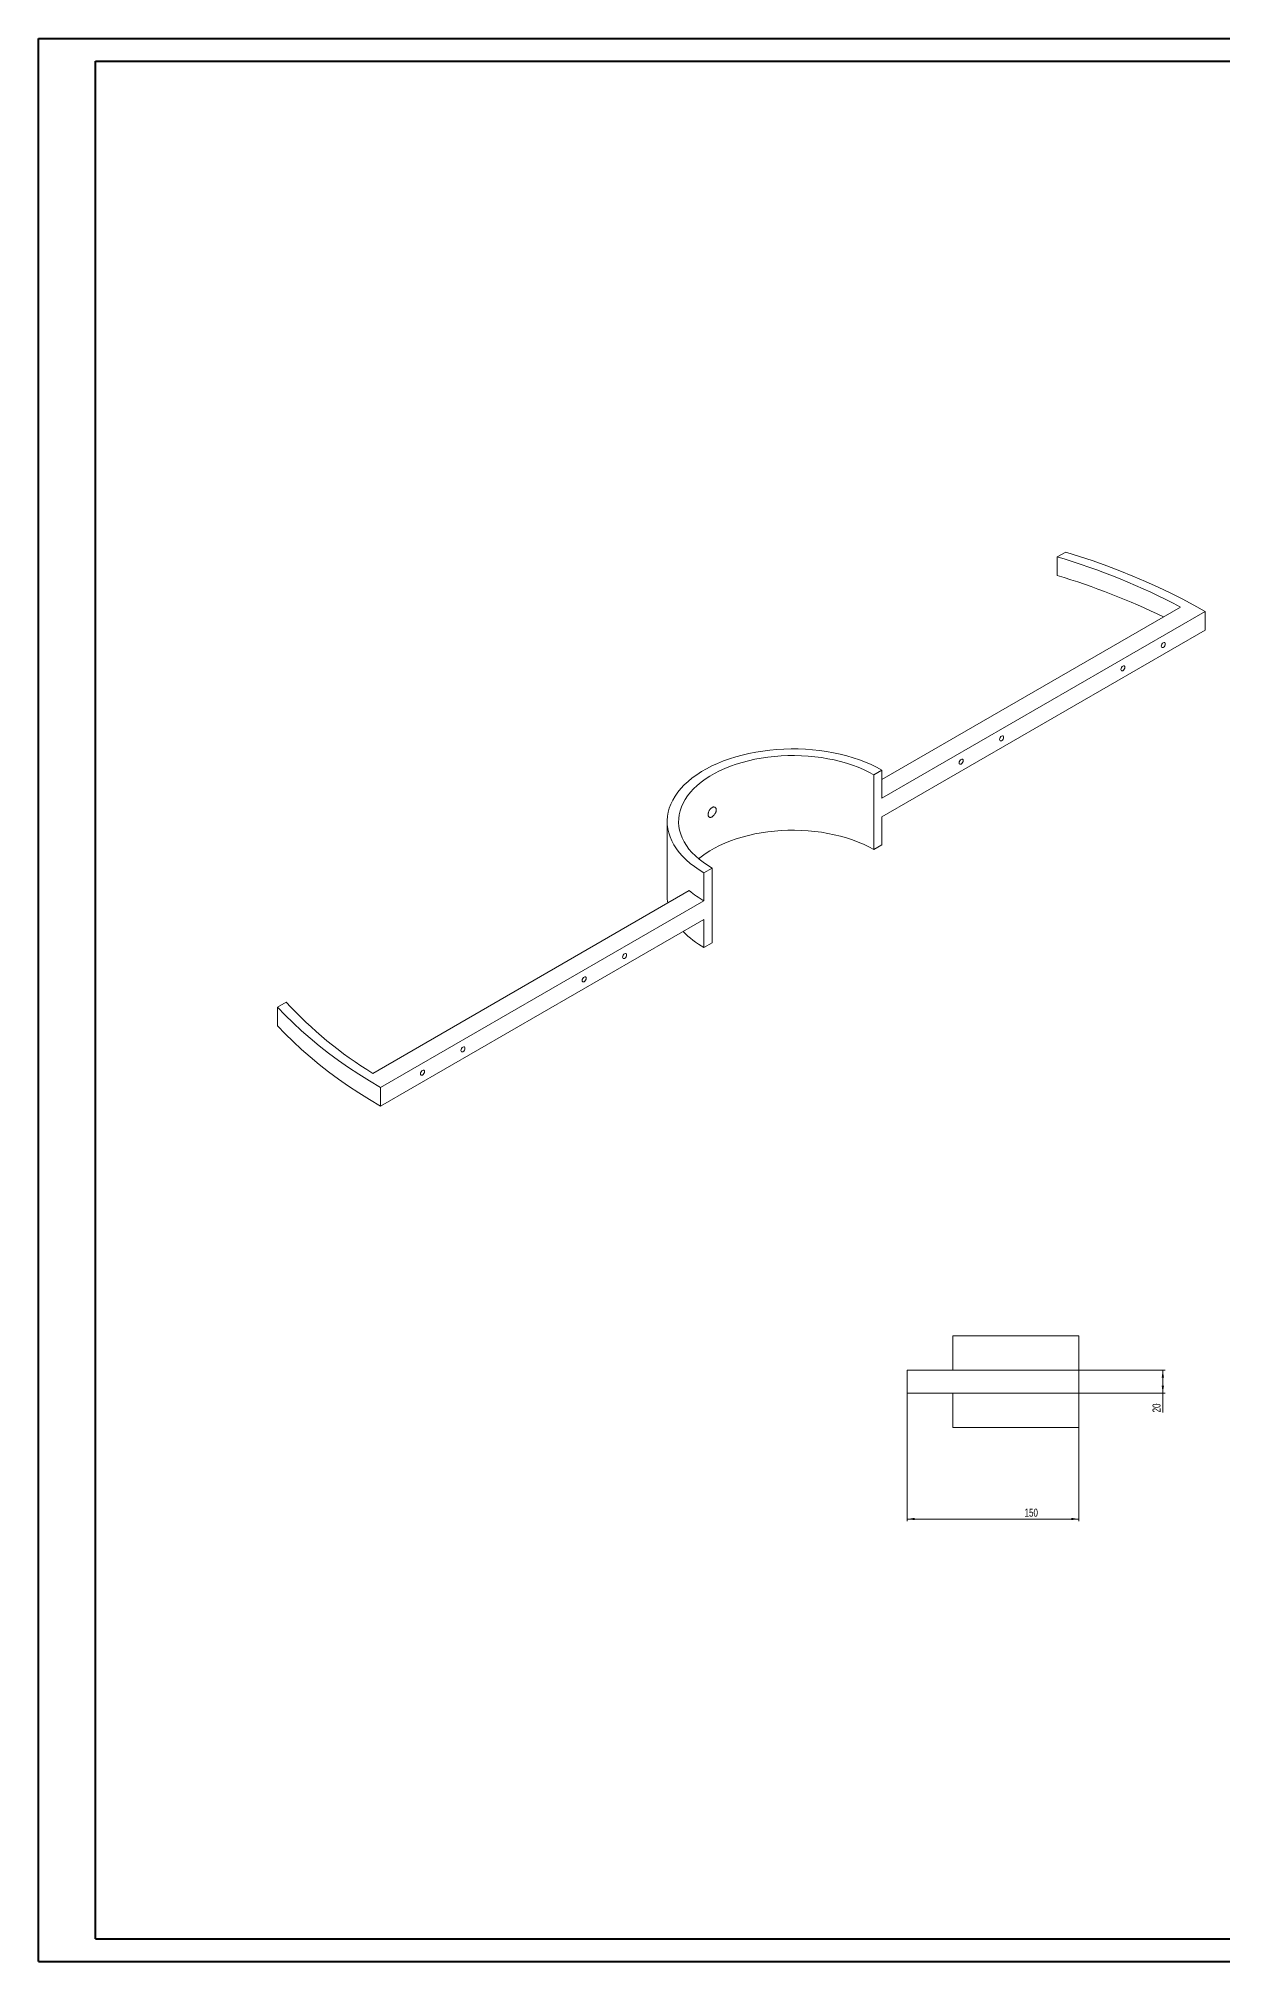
# Model space of a CAD drawing. Header units: millimetres. Extents: x 0 to 1189, y 0 to 841.
# Drawn here: x 0 to 518, y 0 to 841 of the extents above; entities that cross this region are included whole.
import ezdxf

# ---------------------------------------------------------------- set-up
doc = ezdxf.new("R2010")
doc.units = ezdxf.units.MM
doc.styles.add('SLDTEXTSTYLE0', font='TXT', dxfattribs={"width": 0.75})
doc.dimstyles.new('SLDDIMSTYLE0', dxfattribs={"dimtxt": 3.5, "dimasz": 3.302, "dimexe": 0, "dimexo": 0.0625, "dimgap": 0.875, "dimtad": 1, "dimlfac": 2, "dimrnd": 1e-09, "dimzin": 12, "dimdsep": 46, "dimtxsty": 'SLDTEXTSTYLE0', "dimsah": 1, "dimcen": 0.09, "dimadec": 0, "dimazin": 3, "dimtfac": 1, "dimtofl": 0, "dimtmove": 0, "dimatfit": 3, "dimfxl": 1, "dimfrac": 2, "dimtolj": 1, "dimtzin": 12, "dimarcsym": 0})

# ---------------------------------------------------------------- blocks, each defined once
blk = doc.blocks.new('_D_28')
at = {"color": 7, "linetype": 'Continuous', "lineweight": 0}
for p, q in [((381.01, 258.81), (492.79, 258.81)), ((491.79, 258.81), (491.79, 248.81)), ((381.01, 248.81), (492.79, 248.81)), ((491.79, 248.81), (491.79, 240.36))]:
    blk.add_line(p, q, dxfattribs=at)
for points in [[(491.79, 258.81), (491.28, 255.51), (492.3, 255.51)], [(491.79, 248.81), (492.3, 252.11), (491.28, 252.11)]]:
    blk.add_solid(points, dxfattribs=at)
at = {"color": 7, "linetype": 'Continuous', "lineweight": 0, "insert": (487.28, 240.36, 238.43), "char_height": 3.5, "attachment_point": 1, "rotation": 90, "style": 'SLDTEXTSTYLE0'}
blk.add_mtext('20', dxfattribs=at)
blk = doc.blocks.new('_D_29')
at = {"color": 7, "linetype": 'Continuous', "lineweight": 0}
for p, q in [((380.01, 257.81), (380.01, 192.74)), ((455.01, 257.81), (455.01, 192.74)), ((380.01, 193.74), (455.01, 193.74))]:
    blk.add_line(p, q, dxfattribs=at)
for points in [[(380.01, 193.74), (383.31, 193.23), (383.31, 194.25)], [(455.01, 193.74), (451.71, 194.25), (451.71, 193.23)]]:
    blk.add_solid(points, dxfattribs=at)
at = {"color": 7, "linetype": 'Continuous', "lineweight": 0, "insert": (431.31, 198.25, 238.53), "char_height": 3.5, "attachment_point": 1, "style": 'SLDTEXTSTYLE0'}
blk.add_mtext('150', dxfattribs=at)

msp = doc.modelspace()

# ---------------------------------------------------------------- linework, layer by layer
at = {"color": 7, "linetype": 'Continuous', "lineweight": 40}
for p, q in [((0.0788, 0.2148), (0.0788, 841.2148)), ((0.0788, 841.2148), (1189.0788, 841.2148)), ((25.0788, 10.2148), (25.0788, 831.2148)), ((25.0788, 831.2148), (1179.0788, 831.2148)), ((25.0788, 10.2148), (1179.0788, 10.2148)), ((0.0788, 0.2148), (1189.0788, 0.2148))]:
    msp.add_line(p, q, dxfattribs=at)
at = {"color": 7, "linetype": 'Continuous', "lineweight": 15}
for p, q in [((445.6183, 614.4906), (449.3209, 616.6281)), ((445.6183, 606.3252), (445.6183, 614.4906)), ((499.5812, 592.5762), (368.9079, 517.1402)), ((510.3293, 590.6169), (368.9079, 508.9761)), ((510.3293, 582.4515), (510.3293, 590.6169)), ((510.3293, 582.4515), (368.9079, 500.8107)), ((365.3724, 519.1832), (368.9079, 521.2242)), ((365.3724, 519.1832), (365.3724, 486.5215)), ((368.9079, 521.2242), (368.9079, 508.9761)), ((275.0171, 498.773), (275.0171, 466.1113)), ((368.9079, 500.8107), (368.9079, 488.5626)), ((365.3724, 486.5215), (368.9079, 488.5626)), ((291.1262, 476.3217), (294.6617, 478.3628)), ((291.1262, 476.3217), (291.1262, 464.0736)), ((294.6617, 478.3628), (294.6617, 445.7011)), ((146.3108, 388.6376), (284.7034, 468.5299)), ((149.7048, 382.4328), (291.1262, 464.0736)), ((149.7048, 374.2674), (291.1262, 455.9082)), ((291.1262, 455.9082), (291.1262, 443.6601)), ((291.1262, 443.6601), (294.6617, 445.7011)), ((104.6472, 417.6522), (108.3498, 419.7897)), ((104.6472, 409.4868), (104.6472, 417.6522)), ((149.7048, 374.2674), (149.7048, 382.4328)), ((400.0122, 273.8122), (400.0122, 258.8122)), ((400.0122, 273.8122), (455.0122, 273.8122)), ((455.0122, 273.8122), (455.0122, 258.8122)), ((380.0122, 248.8122), (380.0122, 258.8122)), ((455.0122, 258.8122), (380.0122, 258.8122)), ((455.0122, 248.8122), (455.0122, 258.8122)), ((455.0122, 248.8122), (380.0122, 248.8122)), ((400.0122, 248.8122), (400.0122, 233.8122)), ((455.0122, 248.8122), (455.0122, 233.8122)), ((400.0122, 233.8122), (455.0122, 233.8122))]:
    msp.add_line(p, q, dxfattribs=at)
at = {"color": 7, "linetype": 'Continuous', "lineweight": 15, "flags": 128}
for points in [[(510.3293, 590.6169), (505.37, 593.4032), (500.2815, 596.1108), (495.0676, 598.7377), (489.7321, 601.2819), (484.279, 603.7416), (478.7123, 606.115), (473.0362, 608.4003), (467.2546, 610.5959), (461.372, 612.7), (455.3926, 614.7113), (449.3209, 616.6281)], [(491.1195, 575.4446), (491.1868, 575.8741), (491.3784, 576.3158), (491.6652, 576.7026), (492.0034, 576.9756), (492.3417, 577.0931), (492.6284, 577.0374), (492.82, 576.8169), (492.8873, 576.4651), (492.82, 576.0357), (492.6284, 575.594), (492.3417, 575.2072), (492.0034, 574.9342), (491.6652, 574.8166), (491.3784, 574.8723), (491.1868, 575.0929), (491.1195, 575.4446)], [(473.4419, 565.2395), (473.5091, 565.669), (473.7007, 566.1107), (473.9875, 566.4975), (474.3257, 566.7704), (474.664, 566.888), (474.9507, 566.8323), (475.1423, 566.6118), (475.2096, 566.26), (475.1423, 565.8306), (474.9507, 565.3889), (474.664, 565.0021), (474.3257, 564.7291), (473.9875, 564.6115), (473.7007, 564.6672), (473.5091, 564.8878), (473.4419, 565.2395)], [(368.9079, 521.2242), (366.6243, 522.4693), (364.2212, 523.6371), (361.7066, 524.7238), (359.0886, 525.7259), (356.3758, 526.64), (353.577, 527.4632), (350.7013, 528.1929), (347.7582, 528.8266), (344.7572, 529.3623), (341.7082, 529.7982), (338.621, 530.1329), (335.5057, 530.3653), (332.3725, 530.4947), (329.2317, 530.5206), (326.0934, 530.4429), (322.9679, 530.2619), (319.8654, 529.9783), (316.7961, 529.5928), (313.7698, 529.1068), (310.7965, 528.5219), (307.886, 527.8399), (305.0476, 527.0632), (302.2907, 526.1941), (299.6242, 525.2356), (297.0568, 524.1908), (294.597, 523.0631), (292.2526, 521.8562), (290.0315, 520.5739), (287.9408, 519.2206), (285.9873, 517.8005), (284.1775, 516.3184), (282.5171, 514.7791), (281.0117, 513.1875), (279.6662, 511.549), (278.4848, 509.8687), (277.4716, 508.1523), (276.6298, 506.4053), (275.9621, 504.6334), (275.4707, 502.8424), (275.1572, 501.038), (275.0227, 499.2264), (275.0675, 497.4132), (275.2916, 495.6044), (275.6942, 493.806), (276.274, 492.0238), (277.0291, 490.2637), (277.957, 488.5312), (279.0547, 486.8322), (280.3187, 485.1721), (281.7447, 483.5564), (283.3282, 481.9903), (285.064, 480.479), (286.9465, 479.0273), (288.9694, 477.6401), (291.1262, 476.3217)], [(420.4088, 534.6242), (420.4761, 535.0537), (420.6677, 535.4954), (420.9545, 535.8822), (421.2927, 536.1551), (421.631, 536.2727), (421.9177, 536.217), (422.1093, 535.9965), (422.1766, 535.6447), (422.1093, 535.2153), (421.9177, 534.7735), (421.631, 534.3868), (421.2927, 534.1138), (420.9545, 533.9962), (420.6677, 534.0519), (420.4761, 534.2725), (420.4088, 534.6242)], [(294.6617, 478.3628), (292.6294, 479.6077), (290.7283, 480.92), (288.9653, 482.295), (287.3464, 483.7279), (285.8774, 485.2136), (284.5635, 486.7469), (283.4092, 488.3225), (282.4187, 489.9348), (281.5953, 491.5781), (280.942, 493.2467), (280.4611, 494.9347), (280.1543, 496.6362), (280.0226, 498.3453), (280.0665, 500.0558), (280.2858, 501.7618), (280.6799, 503.4573), (281.2472, 505.1363), (281.9859, 506.793), (282.8933, 508.4215), (283.9661, 510.0162), (285.2008, 511.5713), (286.5928, 513.0815), (288.1374, 514.5414), (289.8291, 515.946), (291.662, 517.2902), (293.6296, 518.5694), (295.725, 519.779), (297.9408, 520.9149), (300.2693, 521.973), (302.7023, 522.9496), (305.2313, 523.8412), (307.8473, 524.6449), (310.5412, 525.3576), (313.3035, 525.977), (316.1245, 526.5008), (318.9942, 526.9272), (321.9028, 527.2547), (324.8398, 527.4822), (327.795, 527.6088), (330.758, 527.6342), (333.7184, 527.5582), (336.6658, 527.381), (339.5898, 527.1034), (342.4803, 526.7263), (345.3269, 526.2509), (348.1198, 525.6791), (350.8491, 525.0128), (353.5052, 524.2542), (356.0788, 523.4062), (358.5609, 522.4717), (360.9427, 521.4539), (363.2158, 520.3564), (365.3724, 519.1832)], [(402.7312, 524.4191), (402.7985, 524.8486), (402.9901, 525.2903), (403.2768, 525.6771), (403.6151, 525.95), (403.9533, 526.0676), (404.2401, 526.0119), (404.4317, 525.7914), (404.4989, 525.4396), (404.4317, 525.0102), (404.2401, 524.5684), (403.9533, 524.1817), (403.6151, 523.9087), (403.2768, 523.7911), (402.9901, 523.8468), (402.7985, 524.0674), (402.7312, 524.4191)], [(288.7892, 482.4422), (289.8291, 483.2844), (291.662, 484.6286), (293.6296, 485.9078), (295.725, 487.1174), (297.9408, 488.2533), (300.2693, 489.3113), (302.7023, 490.2879), (305.2313, 491.1796), (307.8473, 491.9832), (310.5412, 492.696), (313.3035, 493.3153), (316.1245, 493.8392), (318.9942, 494.2656), (321.9028, 494.5931), (324.8398, 494.8206), (327.795, 494.9472), (330.758, 494.9726), (333.7184, 494.8965), (336.6658, 494.7194), (339.5898, 494.4418), (342.4803, 494.0646), (345.3269, 493.5893), (348.1198, 493.0175), (350.8491, 492.3511), (353.5052, 491.5926), (356.0788, 490.7446), (358.5609, 489.8101), (360.9427, 488.7923), (363.2158, 487.6948), (365.3724, 486.5215)], [(275.0171, 466.1113), (275.0675, 464.7516), (275.2678, 463.0829)], [(255.5352, 439.4447), (255.6025, 439.8741), (255.7941, 440.3159), (256.0808, 440.7027), (256.4191, 440.9756), (256.7573, 441.0932), (257.0441, 441.0375), (257.2357, 440.817), (257.303, 440.4652), (257.2357, 440.0358), (257.0441, 439.594), (256.7573, 439.2072), (256.4191, 438.9343), (256.0808, 438.8167), (255.7941, 438.8724), (255.6025, 439.0929), (255.5352, 439.4447)], [(237.8575, 429.2396), (237.9248, 429.669), (238.1164, 430.1108), (238.4032, 430.4976), (238.7414, 430.7705), (239.0797, 430.8881), (239.3664, 430.8324), (239.558, 430.6119), (239.6253, 430.2601), (239.558, 429.8307), (239.3664, 429.3889), (239.0797, 429.0021), (238.7414, 428.7292), (238.4032, 428.6116), (238.1164, 428.6673), (237.9248, 428.8878), (237.8575, 429.2396)], [(149.7048, 382.4328), (144.8783, 385.2958), (140.1881, 388.2333), (135.6377, 391.2432), (131.2305, 394.3233), (126.9697, 397.4713), (122.8584, 400.6849), (118.8997, 403.9617), (115.0965, 407.2993), (111.4516, 410.6953), (107.9676, 414.1471), (104.6472, 417.6522)], [(149.7048, 374.2674), (144.8783, 377.1304), (140.1881, 380.0679), (135.6377, 383.0778), (131.2305, 386.1579), (126.9697, 389.3059), (122.8584, 392.5195), (118.8997, 395.7963), (115.0965, 399.1339), (111.4516, 402.5299), (107.9676, 405.9817), (104.6472, 409.4868)], [(184.8245, 398.6243), (184.8918, 399.0537), (185.0834, 399.4955), (185.3702, 399.8823), (185.7084, 400.1552), (186.0467, 400.2728), (186.3334, 400.2171), (186.525, 399.9965), (186.5923, 399.6448), (186.525, 399.2154), (186.3334, 398.7736), (186.0467, 398.3868), (185.7084, 398.1139), (185.3702, 397.9963), (185.0834, 398.052), (184.8918, 398.2725), (184.8245, 398.6243)], [(167.1469, 388.4192), (167.2141, 388.8486), (167.4057, 389.2904), (167.6925, 389.6771), (168.0307, 389.9501), (168.369, 390.0677), (168.6557, 390.012), (168.8473, 389.7914), (168.9146, 389.4397), (168.8473, 389.0103), (168.6557, 388.5685), (168.369, 388.1817), (168.0307, 387.9088), (167.6925, 387.7912), (167.4057, 387.8469), (167.2141, 388.0674), (167.1469, 388.4192)]]:
    msp.add_lwpolyline(points, dxfattribs=at)
at = {"color": 7, "linetype": 'Continuous', "lineweight": 15}
for centre, radius, start, end in [((361.38, 329.6611), 297.0251, 62.2713632, 73.5244307), ((358.9457, 314.786), 304.15, 64.0403487, 73.4431598), ((313.4206, 503.0635), 44.9138, 230.2540103, 240.239123), ((311.6185, 479.9599), 41.6846, 224.7069321, 240.5539453), ((239.4615, 540.8529), 178.456, 222.7181267, 238.5347546)]:
    msp.add_arc(centre, radius, start, end, dxfattribs=at)
msp.add_open_spline([(292.9382, 501.8063), (292.9382, 501.9412), (292.9491, 502.0808), (292.9811, 502.2969), (292.9944, 502.37), (293.0265, 502.5186), (293.0453, 502.5943), (293.1088, 502.8199), (293.1606, 502.9699), (293.2836, 503.2689), (293.3553, 503.4188), (293.5126, 503.7045), (293.5987, 503.842), (293.7866, 504.1059), (293.887, 504.2301), (294.0956, 504.4571), (294.2054, 504.5615), (294.4313, 504.747), (294.5455, 504.8265), (294.7761, 504.9598), (294.8938, 505.0138), (295.1227, 505.0914), (295.2346, 505.1155), (295.4527, 505.1345), (295.5587, 505.129), (295.7556, 505.0887), (295.8477, 505.0543), (296.0187, 504.9558), (296.0948, 504.8932), (296.1949, 504.7805), (296.2259, 504.7398), (296.283, 504.652), (296.3093, 504.6046), (296.3789, 504.4558), (296.414, 504.3469), (296.4615, 504.1102), (296.4737, 503.9813), (296.4738, 503.7149), (296.4621, 503.5763), (296.4147, 503.2884), (296.3791, 503.1407), (296.2871, 502.8465), (296.23, 502.6978), (296.0954, 502.4028), (296.0194, 502.2594), (295.8508, 501.9803), (295.757, 501.8433), (295.5595, 501.587), (295.4556, 501.467), (295.2377, 501.2434), (295.1237, 501.14), (294.8955, 500.9587), (294.7801, 500.8795), (294.5469, 500.7446), (294.4322, 500.6908), (294.2643, 500.6308), (294.209, 500.6142), (294.0997, 500.5879), (294.0454, 500.5782), (293.8876, 500.5604), (293.7885, 500.5629), (293.6017, 500.5968), (293.5136, 500.6286), (293.356, 500.7193), (293.2857, 500.7781), (293.1618, 500.923), (293.1091, 501.0088), (293.0249, 501.201), (292.9926, 501.3085), (292.9491, 501.5449), (292.9382, 501.6714), (292.9382, 501.8063)], degree=3, knots=[0, 0, 0, 0, 0.03125, 0.03125, 0.046875, 0.046875, 0.0625, 0.0625, 0.09375, 0.09375, 0.125, 0.125, 0.15625, 0.15625, 0.1875, 0.1875, 0.21875, 0.21875, 0.25, 0.25, 0.28125, 0.28125, 0.3125, 0.3125, 0.34375, 0.34375, 0.375, 0.375, 0.40625, 0.40625, 0.421875, 0.421875, 0.4375, 0.4375, 0.46875, 0.46875, 0.5, 0.5, 0.53125, 0.53125, 0.5625, 0.5625, 0.59375, 0.59375, 0.625, 0.625, 0.65625, 0.65625, 0.6875, 0.6875, 0.71875, 0.71875, 0.75, 0.75, 0.78125, 0.78125, 0.796875, 0.796875, 0.8125, 0.8125, 0.84375, 0.84375, 0.875, 0.875, 0.90625, 0.90625, 0.9375, 0.9375, 0.96875, 0.96875, 1, 1, 1, 1], dxfattribs=at)

# ---------------------------------------------------------------- dimensions: what is measured, and where the dimension line sits
at = {"color": 7, "linetype": 'Continuous', "lineweight": 0}
dim = msp.add_linear_dim(base=(489.0122, 248.8122), p1=(380.0122, 258.8122), p2=(380.0122, 248.8122), angle=90, dimstyle='SLDDIMSTYLE0', dxfattribs=at)
dim.commit()
dim.dimension.update_dxf_attribs({"geometry": '_D_28', "text_midpoint": (489.0122, 244.3645), "dimtype": 160})
dim = msp.add_linear_dim(base=(455.0122, 196.5185), p1=(380.0122, 258.8122), p2=(455.0122, 258.8122), dimstyle='SLDDIMSTYLE0', dxfattribs=at)
dim.commit()
dim.dimension.update_dxf_attribs({"geometry": '_D_29', "text_midpoint": (436.614, 196.5185), "dimtype": 160})

doc.saveas('drawing.dxf')
